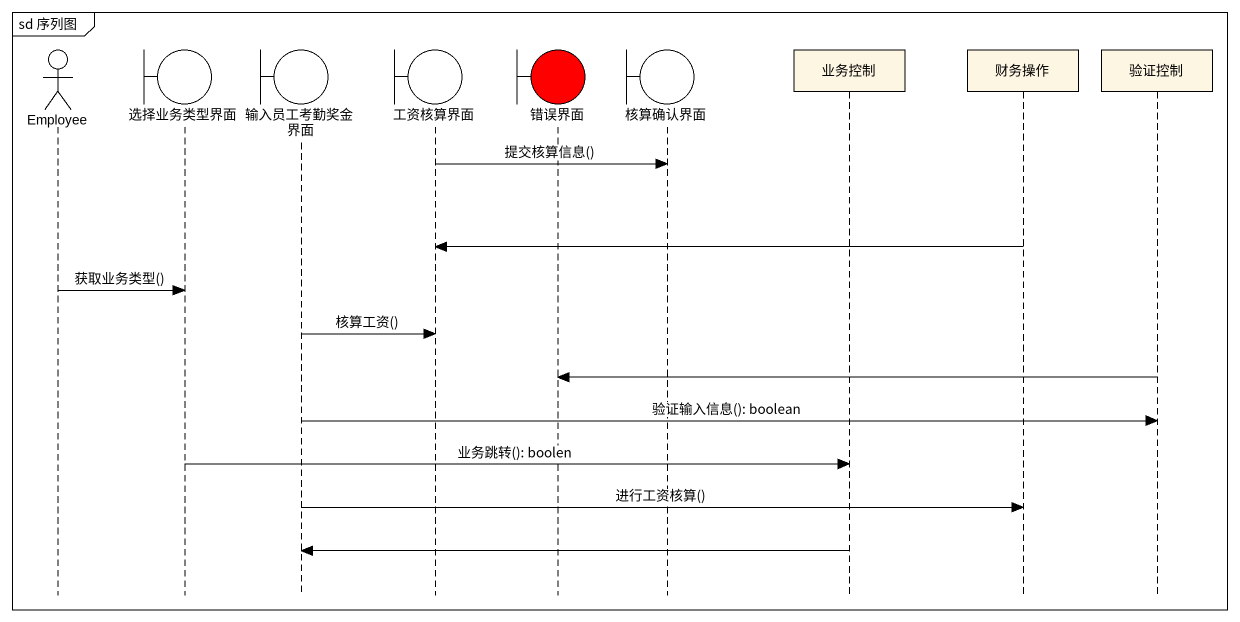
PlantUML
@startuml
mainframe sd 序列图
hide footbox
actor Employee
boundary 选择业务类型界面
boundary 输入员工考勤奖金界面
boundary 工资核算界面
boundary 错误界面 #FF0000
boundary 核算确认界面
participant 业务控制
participant 财务操作
participant 验证控制

工资核算界面 -> 核算确认界面 : 提交核算信息()
财务操作 -> 工资核算界面
Employee -> 选择业务类型界面 : 获取业务类型()
输入员工考勤奖金界面 -> 工资核算界面 : 核算工资()
验证控制 -> 错误界面
输入员工考勤奖金界面 -> 验证控制 : 验证输入信息(): boolean
选择业务类型界面 -> 业务控制 : 业务跳转(): boolen
输入员工考勤奖金界面 -> 财务操作 : 进行工资核算()
业务控制 -> 输入员工考勤奖金界面
@enduml
